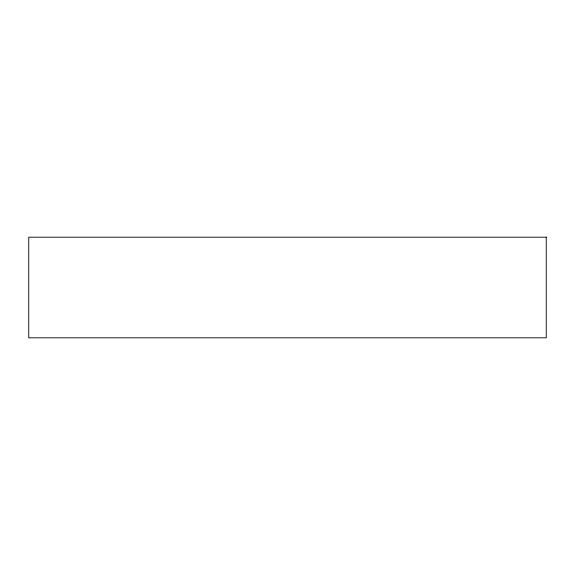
<?xml version="1.0" encoding="UTF-8"?>
<svg xmlns="http://www.w3.org/2000/svg" width="575" height="575" viewBox="0 0 575 575"><rect width="100%" height="100%" fill="white"/><g stroke="black" fill="none" stroke-linecap="round" stroke-linejoin="round"><path stroke-width="0.86" d="M546.25 237.188L28.75 237.188L28.75 337.812L546.25 337.812L546.25 237.188"/></g></svg>
